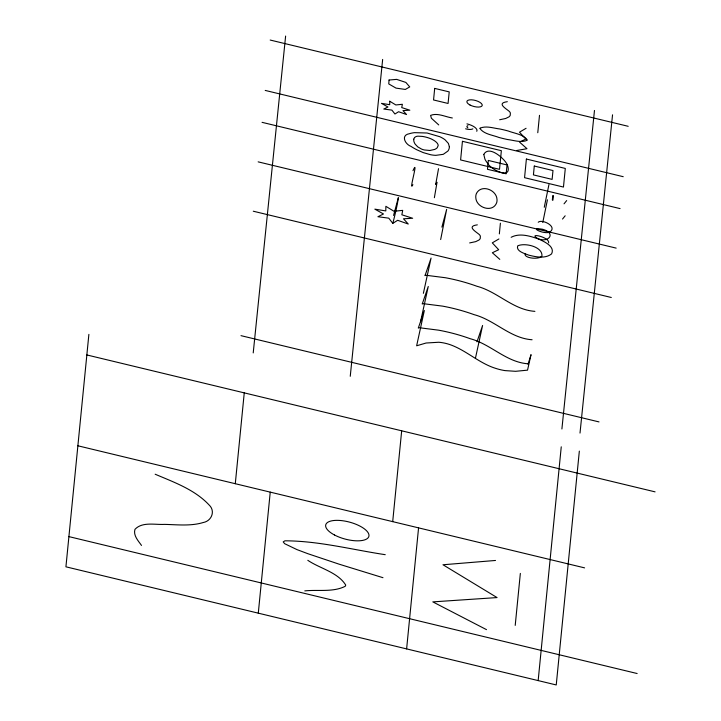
<?xml version="1.0" encoding="UTF-8"?>
<svg xmlns="http://www.w3.org/2000/svg" width="721" height="721" viewBox="0 0 721 721"><rect width="100%" height="100%" fill="white"/><g stroke="black" fill="none" stroke-linecap="round" stroke-linejoin="round"><path stroke-width="1.08" d="M88.881 334.373L65.926 566.814L556.242 684.95L579.333 451.121M235.289 483.71L244.257 392.882M258.289 613.165L270.24 492.128M392.702 521.634L401.678 430.807M406.617 648.9L418.568 527.871M499.347 233.892L500.401 223.204M537.776 132.736L539.497 115.324M552.34 200.05L552.791 195.553M552.926 200.195L553.367 195.688M515.218 625.386L520.346 573.411M538.163 680.597L561.253 446.822M253.224 352.911L285.624 36.05M350.253 376.29L382.653 59.428M561.902 428.986L594.474 110.466M580.008 433.069L612.544 114.819M440.666 239.561L446.66 209.342L441.892 227.133M438.53 168.651L435.691 184.441L436.881 182.278A13.005 0.775 -76.5 0 1 436.98 182.638L434.366 197.716M413.764 139.18L414.53 137.504L416.062 136.548A8.814 3.461 15 0 1 418.018 136.179L422.2 136.395A14.123 5.543 15 0 1 427.995 137.72L429.626 138.288A12.563 4.93 15 0 1 431.942 139.297A14.204 5.57 15 0 1 438.188 145.516L437.205 147.76A24.956 9.788 15 0 1 434.619 149.445L429.941 150.482L424.336 149.968A7.417 2.911 15 0 1 421.506 149.058L417.756 146.877L415.161 144.137A30.922 12.131 15 0 1 413.8 139.189M544.265 207.278L548.942 184.576M542.769 222.501L547.437 199.789M423.371 293.339L431.068 258.073L425.039 275.629M420.559 321.737L428.256 286.471L422.236 304.028M475.418 358.337L482.592 325.468L476.969 341.835M393.576 215.453L398.343 197.662A20.026 1.19 -76.5 0 1 392.801 223.348L388.754 218.148L377.921 216.724L383.482 213.975L374.839 209.144L385.807 210.92L385.861 206.314L393.99 211.28L402.697 210.37L401.858 214.786L412.664 218.256L403.49 218.796L408.257 224.033L397.659 220.293L392.801 223.348M528.042 364.258L531.026 354.651L527.538 370.152L515.596 371.306L505.051 370.612A23.757 9.319 15 0 1 495.525 368.323C478.969 363.15 466.262 350.316 449.958 344.611A19.088 7.489 15 0 0 438.765 342.25L426.084 343.016L416.639 345.792L424.336 310.526L418.306 328.082M412.989 170.706C419.316 156.394 408.122 194.111 412.89 184.657M564.038 203.827L566.67 200.582M562.533 219.049L565.165 215.795M511.153 237.29C519.787 232.676 530.395 236.127 539.02 239.201C544.301 241.67 555.377 246.564 551.556 253.927C545.175 258.956 536.009 256.937 528.754 255.144C524.951 253.576 515.821 251.386 517.669 245.888C524.69 242.463 543.039 246.672 541.913 256.198C538.713 259.812 524.131 258.361 525.023 253.81M526.087 128.293L519.471 132.195L525.852 139.054L519.535 142.091L526.979 148.697L516.84 150.482M498.905 238.966L492.29 242.86L498.671 249.718L492.353 252.756L499.788 259.362M507.332 101.697C496.436 103.103 505.466 108.24 509.161 111.277A11.419 4.479 15 0 1 510.351 112.981L510.243 115.252A21.306 8.355 15 0 1 508.936 116.892L505.718 118.478L499.653 119.767M477.338 224.853C466.469 226.241 475.436 231.396 479.168 234.433A11.419 4.479 15 0 1 480.357 236.137L480.258 238.408A21.306 8.355 15 0 1 478.942 240.048L475.725 241.634L469.659 242.923M495.507 560.46L442.991 564.768L497.048 597.574L432.816 601.882L486.504 629.649M304.794 590.887C318.015 589.49 332.958 592.455 345.179 586.317L345.738 585.101C337.843 572.204 319.863 568.527 307.813 560.316M425.165 275.161L445.38 277.729A78.436 30.769 15 0 1 476.905 286.255C497.589 291.672 513.01 309.904 534.901 311.355M422.362 303.559L442.568 306.128A78.436 30.769 15 0 1 474.094 314.653C494.777 320.079 510.207 338.302 532.089 339.753M418.432 327.613L438.647 330.182A78.436 30.769 15 0 1 470.173 338.699C490.857 344.124 506.286 362.357 528.169 363.799M385.248 554.683C351.956 549.654 318.736 540.894 284.93 540.813L283.209 541.877L284.642 543.688L296.971 549.609L307.867 553.701L339.113 564.173L382.977 577.692M270.186 40.043L628.198 126.301M265.211 90.422L623.223 176.69M262.056 122.336L620.078 208.603M258.154 161.855L616.167 248.114M253.278 211.217L611.3 297.485M240.985 335.653L599.007 421.911M86.844 354.948L655.074 491.857M77.877 445.785L584.596 567.869M68.91 536.613L637.139 673.522M452.337 117.983C445.398 116.919 437.431 112.566 430.599 115.405L431.401 118.253L438.738 124.922M155.168 474.22C174.094 482.295 194.733 489.577 209.108 504.979C215.696 511.054 211.559 521.076 203.241 522.518C190.714 526.312 177.429 524.672 164.55 524.383C154.925 524.933 142.325 521.526 134.953 529.349C133.088 535.478 138.27 540.822 141.505 545.437M538.236 222.248C541.732 218.833 556.982 226.043 550.529 231.477C545.914 235.794 526.916 226.538 542.715 229.278C556.828 233.298 548.257 243.464 537.641 238.48C527.339 232.324 549.744 237.02 548.645 242.878M466.938 123.868A10.635 4.173 15 0 1 476.761 131.303M472.85 128.852A7.156 2.812 15 0 1 465.595 128.807M467.875 127.878A4.056 1.595 15 0 1 467.947 125.688M389.746 101.237L389.71 104.689L381.472 103.364L387.961 106.987L383.788 109.042L391.909 110.115L394.946 114.017L398.587 111.719L406.536 114.531L402.967 110.601L409.843 110.196L401.741 107.591L402.372 104.284L395.838 104.96L389.746 101.237M483.791 154.42L484.927 159.152A54.021 21.197 15 0 0 487.549 163.162C490.586 169.534 512.946 180.773 507.404 164.974A54.021 21.197 15 0 0 504.781 160.972C500.635 155.943 488.432 145.849 483.791 154.42M449.354 146.678L449.255 147.994A44.242 17.358 15 0 1 447.858 151.095L443.262 154.33L435.872 155.339A15.556 6.101 15 0 1 430.608 154.727L423.218 152.6L416.909 149.815A36.708 14.402 15 0 1 411.042 146.408C405.049 144.317 400.497 135.079 409.447 133.7A34.419 13.501 15 0 1 414.449 132.655L427.084 133.006L439.675 136.666A17.421 6.831 15 0 1 445.082 139.811L448.39 143.425L449.354 146.678M389.043 80.031L388.763 83.924L396.018 88.115L405.346 89.44L409.735 86.908L405.869 82.428L396.658 79.373L389.043 80.031M434.691 88.395L433.555 99.967L448.074 103.463L449.219 91.891L434.691 88.395M462.44 141.316L460.602 159.945L499.518 169.318L501.356 150.689L462.44 141.316M488.333 160.441L487.459 169.291L506.151 173.797L507.025 164.947L488.333 160.441M526.393 159.053L524.555 177.681L563.462 187.063L565.3 168.435L526.393 159.053M534.288 166.046L533.423 174.897L552.115 179.394L552.989 170.553L534.288 166.046M480.096 128.176L479.961 128.545C484.088 134.223 492.641 135.016 498.896 137.441A54.021 21.197 15 0 0 507.512 139.514C513.83 140.253 521.076 142.992 527.15 140.307L527.285 139.946C523.158 134.259 514.605 133.466 508.35 131.042A54.021 21.197 15 0 0 499.734 128.969C493.416 128.23 486.17 125.49 480.096 128.176M476.482 193.417L476.157 194.255A54.021 21.197 15 0 0 475.815 197.761C476.266 207.702 492.695 213.227 496.643 202.781A54.021 21.197 15 0 0 496.985 199.275C496.445 189.749 481.286 183.99 476.482 193.417M469.975 104.996A7.94 3.118 15 0 0 482.214 105.518A7.94 3.118 15 0 0 471.462 99.813A7.94 3.118 15 0 0 469.975 104.996M334.436 534.964A22.324 8.76 15 0 0 368.855 536.433A22.324 8.76 15 0 0 338.618 520.382A22.324 8.76 15 0 0 334.436 534.964"/></g></svg>
